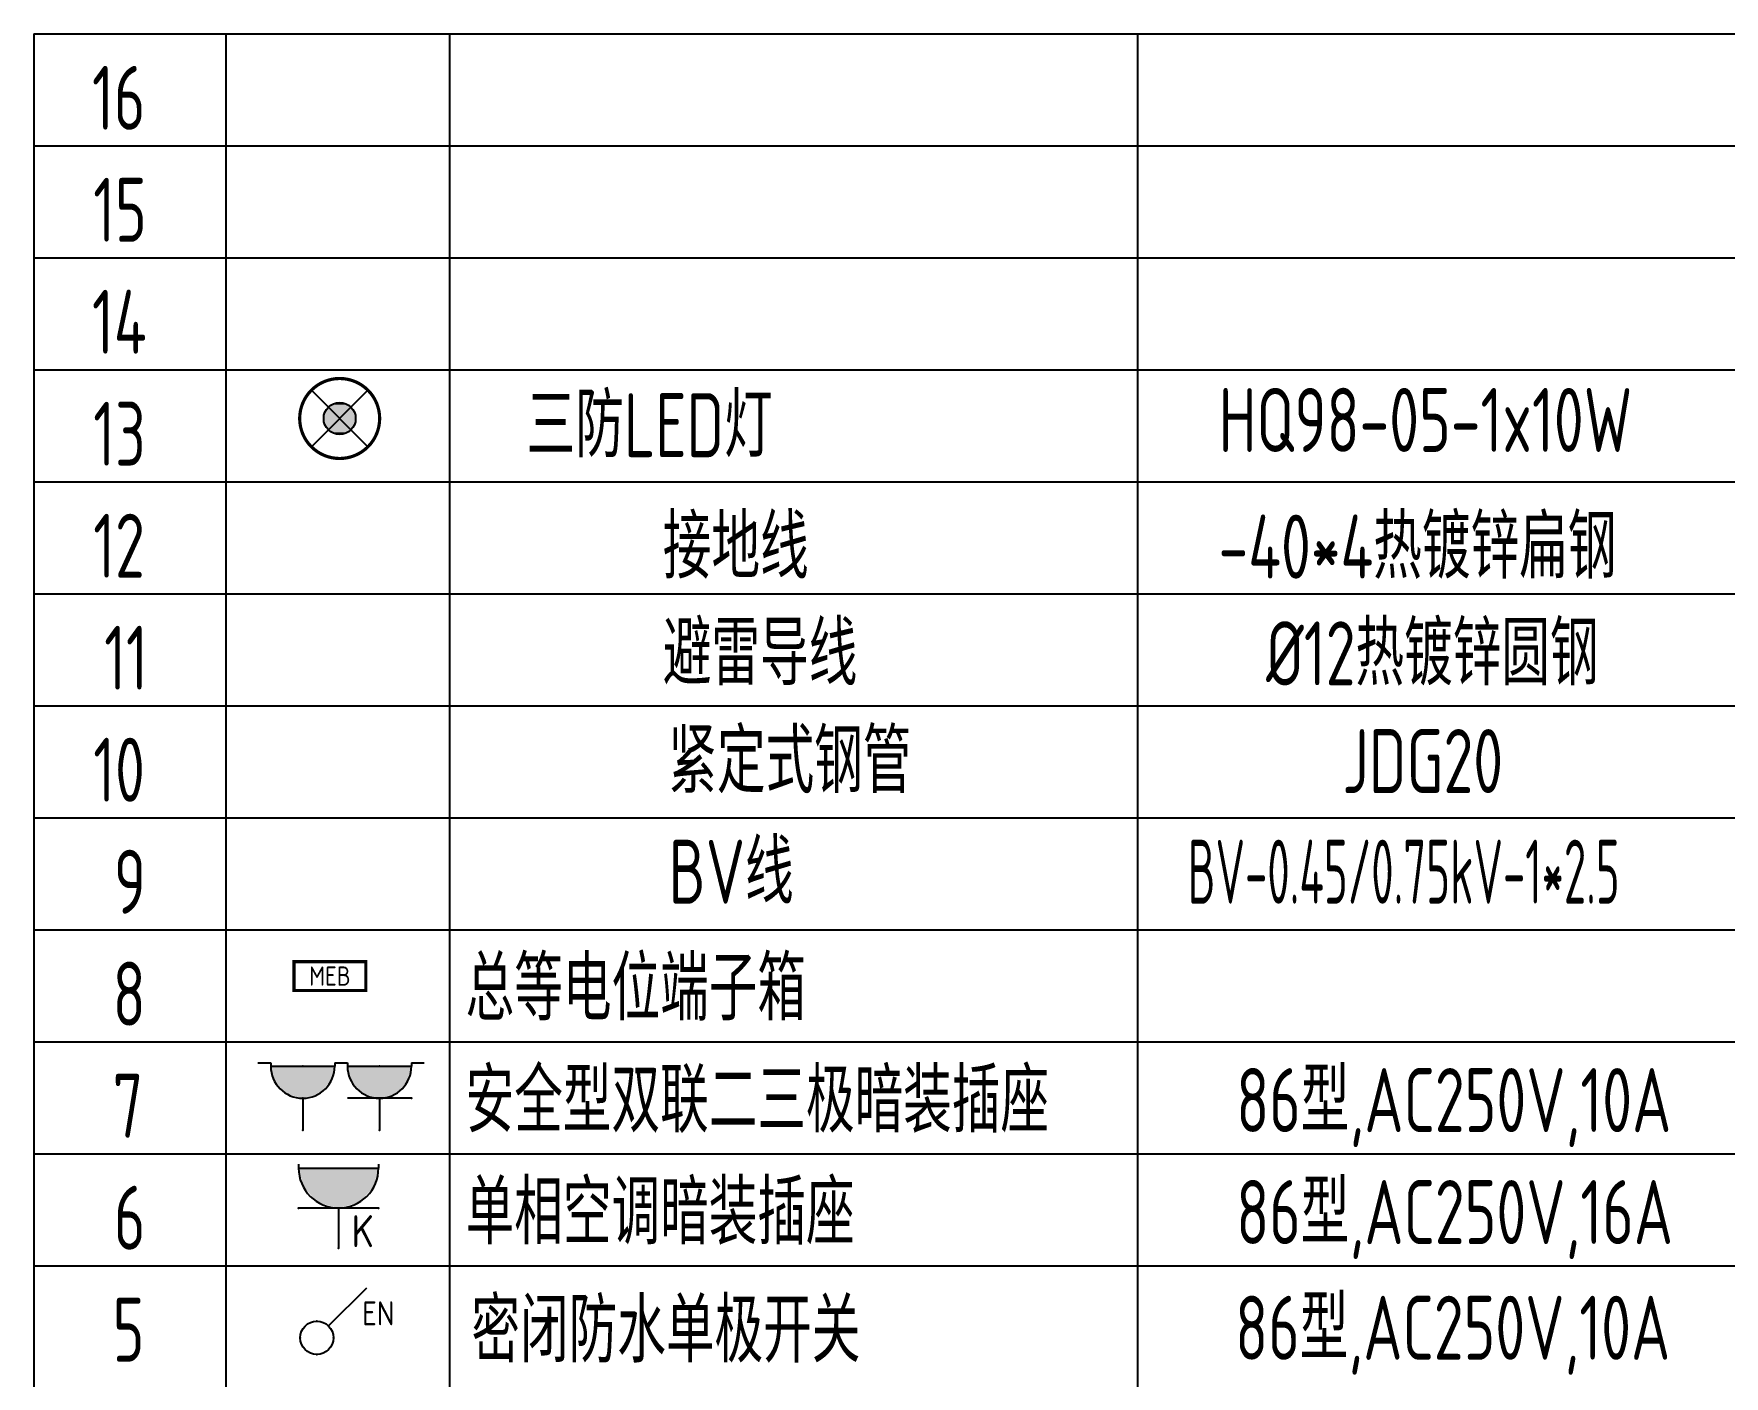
# Model space of a CAD drawing. Extents: x 5600590 to 5949977, y -428435 to -354779.
# Drawn here: x 5695841 to 5706410, y -402338 to -393948 of the extents above; entities that cross this region are included whole.
import ezdxf
from ezdxf.enums import TextEntityAlignment as Align

# ---------------------------------------------------------------- set-up
doc = ezdxf.new("R2010")
doc.units = 0
doc.header["$LTSCALE"] = 1000
doc.header["$MEASUREMENT"] = 0
doc.layers.get('0').update_dxf_attribs({"linetype": 'CONTINUOUS'})
for name, color, linetype in [('EQUIP-插座', 3, 'CONTINUOUS'), ('EQUIP-照明', 3, 'CONTINUOUS'), ('EQUIP-箱柜', 3, 'CONTINUOUS'), ('TEL_TAB', 7, 'CONTINUOUS'), ('电气', 3, 'CONTINUOUS')]:
    doc.layers.add(name, color=color, linetype=linetype)
doc.styles.add('_TCH_LABEL', font='COMPLEX', dxfattribs={"bigfont": 'GBCBIG'})
doc.styles.add('_TEL_DIM', font='sceie.shx', dxfattribs={"width": 0.8, "height": 3.5, "bigfont": 'sceic.shx'})
doc.styles.add('SCEI', font='sceie.shx', dxfattribs={"width": 0.75, "bigfont": 'sceic.shx'})
doc.styles.add('sceie', font='sceie.shx', dxfattribs={"width": 0.7, "bigfont": 'sceic.shx'})

# ---------------------------------------------------------------- blocks, each defined once
blk = doc.blocks.new('$equip$00001245')
for p, q in [((-0.7, 1.05), (-0.5, 1.05)), ((-0.5, 1.05), (-0.5, 1)), ((-0.5, 1), (0.5, 1)), ((0.499, 1.05), (0.699, 1.05)), ((0.5, 1.05), (0.5, 1)), ((0.699, 1.05), (0.699, 1)), ((0.699, 1), (1.699, 1)), ((1.699, 1.05), (1.899, 1.05)), ((1.699, 1.05), (1.699, 1)), ((0, 0.5), (0, 0)), ((1.699, 0.5), (0.699, 0.5)), ((1.199, 0.5), (1.199, 0))]:
    blk.add_line(p, q)
for centre in [(0, 1), (1.199, 1)]:
    blk.add_arc(centre, 0.5, 180, 0)
for points in [[(0.433, 0.75), (-0.433, 0.75), (0.5, 1), (-0.5, 1)], [(1.633, 0.75), (0.766, 0.75), (1.699, 1), (0.699, 1)], [(0.25, 0.567), (-0.25, 0.567), (0.433, 0.75), (-0.433, 0.75)], [(0, 0.5), (0, 0.5), (0.25, 0.567), (-0.25, 0.567)], [(1.45, 0.567), (0.95, 0.567), (1.633, 0.75), (0.766, 0.75)], [(1.199, 0.5), (1.199, 0.5), (1.45, 0.567), (0.95, 0.567)]]:
    blk.add_solid(points)
at = {"layer": 'EQUIP-照明'}
for p in [(0, 1), (1.199, 1), (0, 0.5), (1.699, 0.5), (0, 0), (1.199, 0)]:
    blk.add_point(p, dxfattribs=at)
at = {"layer": 'EQUIP-照明', "style": '_TCH_LABEL', "flags": 9}
blk.add_attdef('A', (0, 0), '', height=0.00002, dxfattribs=at)
blk = doc.blocks.new('$equip$00002500')
blk.add_line((0.147, 0.356), (0.625, 0.833))
blk.add_circle((0, 0.208), 0.208)
for p in [(0, 0.417), (-0.208, 0.208), (0, 0), (0.208, 0.208)]:
    blk.add_point(p)
at = {"color": 7, "style": '_TEL_DIM'}
blk.add_attdef('$TEXT$', text='', height=0.3, dxfattribs=at).set_placement((0.769, 0.513), align=Align.MIDDLE_CENTER)
at = {"color": 7, "style": '_TEL_DIM', "flags": 1}
blk.add_attdef('A', text='', height=0.00002, dxfattribs=at).set_placement((0, 0), align=Align.MIDDLE_CENTER)
blk = doc.blocks.new('$equip$00001764')
for p, q in [((-0.5, 1.05), (-0.5, 1)), ((-0.5, 1), (0.5, 1)), ((0.5, 1.05), (0.5, 1)), ((0.5, 0.5), (-0.5, 0.5)), ((0, 0.5), (0, 0))]:
    blk.add_line(p, q)
blk.add_arc((0, 1), 0.5, 180, 0)
for p in [(-0.5, 0.5), (0.5, 0.5), (0, 0)]:
    blk.add_point(p)
for points in [[(0.433, 0.75), (-0.433, 0.75), (0.5, 1), (-0.5, 1)], [(0.25, 0.567), (-0.25, 0.567), (0.433, 0.75), (-0.433, 0.75)], [(0, 0.5), (0, 0.5), (0.25, 0.567), (-0.25, 0.567)]]:
    blk.add_solid(points)
at = {"color": 7, "style": '_TEL_DIM'}
blk.add_attdef('$TEXT$', text='', height=0.4, dxfattribs=at).set_placement((0.303, 0.211), align=Align.MIDDLE_CENTER)
at = {"color": 7, "style": '_TEL_DIM', "flags": 1}
blk.add_attdef('A', text='', height=0.00002, dxfattribs=at).set_placement((0, 0), align=Align.MIDDLE_CENTER)
blk = doc.blocks.new('$equip$00002907')
for p, q in [((0.75, 0.6), (-0.75, 0.6)), ((-0.75, 0.6), (-0.75, 0)), ((0.75, 0), (0.75, 0.6)), ((-0.75, 0), (0.75, 0))]:
    blk.add_line(p, q)
at = {"const_width": 0.0667}
blk.add_lwpolyline([(-0.75, 0.6), (-0.75, 0), (0.75, 0), (0.75, 0.6), (-0.75, 0.6), (-0.75, 0)], dxfattribs=at)
for p in [(0, 0.6), (-0.75, 0.3), (0, 0), (0.75, 0.3)]:
    blk.add_point(p)
at = {"color": 7, "style": '_TEL_DIM'}
blk.add_attdef('$TEXT$', text='', height=0.4, dxfattribs=at).set_placement((0, 0.3), align=Align.MIDDLE_CENTER)
at = {"color": 7, "style": '_TEL_DIM', "flags": 1}
for tag in ['A', 'REMARK']:
    blk.add_attdef(tag, text='', height=0.00002, dxfattribs=at).set_placement((0, 0), align=Align.MIDDLE_CENTER)
blk = doc.blocks.new('$equip$00002828')
for p, q in [((0.354, 0.354), (-0.354, -0.354)), ((-0.354, 0.354), (0.354, -0.354))]:
    blk.add_line(p, q)
at = {"const_width": 0.04}
blk.add_lwpolyline([(0.5, 0, -1), (-0.5, 0, -1), (0.5, 0, 1)], format="xyb", dxfattribs=at)
for radius in [0.5, 0.2]:
    blk.add_circle((0, 0), radius)
for p in [(0, 0.5), (-0.5, 0), (0.5, 0), (0, -0.5)]:
    blk.add_point(p)
for points in [[(-0.173, 0.1), (0.173, 0.1), (-0.2, 0), (0.2, 0)], [(-0.173, -0.1), (0.173, -0.1), (-0.2, 0), (0.2, 0)], [(-0.1, 0.173), (0.1, 0.173), (-0.173, 0.1), (0.173, 0.1)], [(0, 0.2), (0, 0.2), (-0.1, 0.173), (0.1, 0.173)], [(-0.1, -0.173), (0.1, -0.173), (-0.173, -0.1), (0.173, -0.1)], [(0, -0.2), (0, -0.2), (-0.1, -0.173), (0.1, -0.173)]]:
    blk.add_solid(points)
at = {"color": 7, "style": '_TEL_DIM', "flags": 1}
for tag in ['A', 'REMARK']:
    blk.add_attdef(tag, text='', height=0.00002, dxfattribs=at).set_placement((0, 0), align=Align.MIDDLE_CENTER)

msp = doc.modelspace()

# ---------------------------------------------------------------- linework, layer by layer
at = {"layer": 'TEL_TAB'}
for p, q in [((5695841.2, -393947.7), (5695841.2, -405847.7)), ((5695841.2, -393947.7), (5713841.2, -393947.7)), ((5702741.2, -393947.7), (5702741.2, -405847.7)), ((5695841.2, -394647.7), (5713841.2, -394647.7)), ((5695841.2, -395347.7), (5713841.2, -395347.7)), ((5695841.2, -396047.7), (5713841.2, -396047.7)), ((5695841.2, -396747.7), (5713841.2, -396747.7)), ((5695841.2, -397447.7), (5713841.2, -397447.7)), ((5695841.2, -398147.7), (5713841.2, -398147.7)), ((5695841.2, -398847.7), (5713841.2, -398847.7)), ((5695841.2, -399547.7), (5713841.2, -399547.7)), ((5695841.2, -400247.7), (5713841.2, -400247.7)), ((5695841.2, -400947.7), (5713841.2, -400947.7)), ((5695841.2, -401647.7), (5713841.2, -401647.7))]:
    msp.add_line(p, q, dxfattribs=at)
for points in [[(5697041.2, -393947.7), (5697041.2, -405847.7)], [(5698441.2, -393947.7), (5698441.2, -405847.7)]]:
    msp.add_lwpolyline(points, dxfattribs=at)

# ---------------------------------------------------------------- block references
at = {"layer": 'EQUIP-插座', "xscale": 400, "yscale": 400, "zscale": 400}
msp.add_blockref('$equip$00001245', (5697522.7, -400800.7), dxfattribs=at)
at = {"layer": 'EQUIP-插座', "xscale": 500, "yscale": 500, "zscale": 500}
msp.add_blockref('$equip$00001764', (5697746.3, -401537.6), dxfattribs=at).add_auto_attribs({'$TEXT$': 'K'})
at = {"layer": 'EQUIP-照明', "xscale": 500, "yscale": 500, "zscale": 500}
msp.add_blockref('$equip$00002828', (5697753.5, -396352.2), dxfattribs=at)
msp.add_blockref('$equip$00002500', (5697610.6, -402202.3), dxfattribs=at).add_auto_attribs({'$TEXT$': 'EN'})
at = {"layer": 'EQUIP-箱柜', "xscale": 300, "yscale": 300, "zscale": 300}
msp.add_blockref('$equip$00002907', (5697692.5, -399927.3), dxfattribs=at).add_auto_attribs({'$TEXT$': 'MEB'})

# ---------------------------------------------------------------- texts
at = {"layer": 'TEL_TAB', "width": 0.8}
for s, style, p in [('16', 'SCEI', (5696205, -394547.7)), ('15', 'SCEI', (5696212.6, -395247.7)), ('14', 'SCEI', (5696205, -395947.7)), ('三防LED灯', 'SCEI', (5698922.2, -396594)), ('HQ98-05-1x10W', 'SCEI', (5703249, -396561.2)), ('13', 'SCEI', (5696212.6, -396647.7)), ('12', 'SCEI', (5696212.6, -397347.7)), ('11', 'SCEI', (5696281.2, -398047.7)), ('10', 'SCEI', (5696212.6, -398747.7)), ('9', 'SCEI', (5696342.1, -399447.7)), ('总等电位端子箱', 'SCEI', (5698541, -400115.1)), ('8', 'SCEI', (5696334.5, -400147.7)), ('7', 'SCEI', (5696334.5, -400847.7)), ('安全型双联二三极暗装插座', 'SCEI', (5698541, -400815.1)), ('86型,AC250V,10A', 'sceie', (5703359.6, -400812.6)), ('单相空调暗装插座', 'SCEI', (5698541, -401515.1)), ('86型,AC250V,16A', 'sceie', (5703359.6, -401512.6)), ('6', 'SCEI', (5696342.1, -401547.7)), ('密闭防水单极开关', 'SCEI', (5698577.1, -402252.7)), ('86型,AC250V,10A', 'sceie', (5703352.8, -402235.7)), ('5', 'SCEI', (5696334.5, -402247.7))]:
    msp.add_text(s, height=400, dxfattribs=dict(at, style=style)).set_placement(p)
at = {"layer": '电气', "style": 'SCEI', "width": 0.8}
for s, p in [('接地线', (5699774, -397353.2)), ('-40*4热镀锌扁钢', (5703248.4, -397353.2)), ('避雷导线', (5699774, -398020.4)), ('%%C12热镀锌圆钢', (5703545.7, -398020.4))]:
    msp.add_text(s, height=400, dxfattribs=at).set_placement(p)
at = {"layer": '电气', "style": 'SCEI'}
for s, width, p in [('紧定式钢管', 0.8, (5699808.2, -398493.5)), ('JDG20', 0.8, (5704023.2, -398493.5)), ('BV线', 0.8, (5699810.2, -399184.8)), ('BV-0.45/0.75kV-1*2.5', 0.6, (5703055.7, -399184.8))]:
    msp.add_text(s, height=400, dxfattribs=dict(at, width=width)).set_placement(p, align=Align.MIDDLE_LEFT)

doc.saveas('drawing.dxf')
